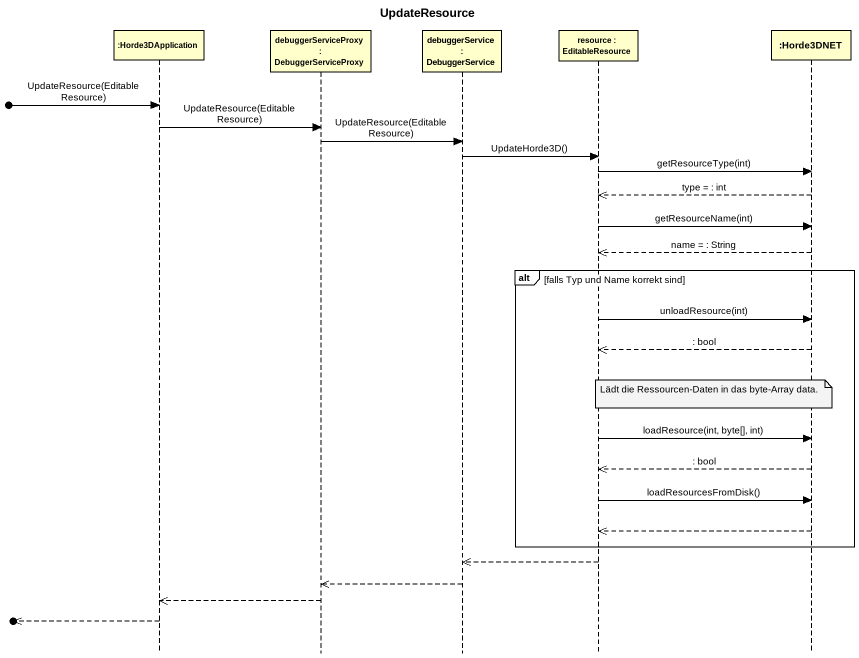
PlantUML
@startuml
title UpdateResource
hide footbox
participant ":Horde3DApplication" as Horde3DApplication
participant "debuggerServiceProxy : DebuggerServiceProxy" as debuggerServiceProxy
participant "debuggerService : DebuggerService" as debuggerService
participant "resource : EditableResource" as resource
participant ":Horde3DNET" as Horde3DNET

[o-> Horde3DApplication : UpdateResource(EditableResource)
Horde3DApplication -> debuggerServiceProxy : UpdateResource(EditableResource)
debuggerServiceProxy -> debuggerService : UpdateResource(EditableResource)
debuggerService -> resource : UpdateHorde3D()
resource -> Horde3DNET : getResourceType(int)
Horde3DNET -->> resource : type = : int
resource -> Horde3DNET : getResourceName(int)
Horde3DNET -->> resource : name = : String
alt falls Typ und Name korrekt sind
  resource -> Horde3DNET : unloadResource(int)
  Horde3DNET -->> resource : : bool
  note over Horde3DNET : Lädt die Ressourcen-Daten in das byte-Array data.
  resource -> Horde3DNET : loadResource(int, byte[], int)
  Horde3DNET -->> resource : : bool
  resource -> Horde3DNET : loadResourcesFromDisk()
  Horde3DNET -->> resource
end
resource -->> debuggerService
debuggerService -->> debuggerServiceProxy
debuggerServiceProxy -->> Horde3DApplication
[o<<-- Horde3DApplication
@enduml
